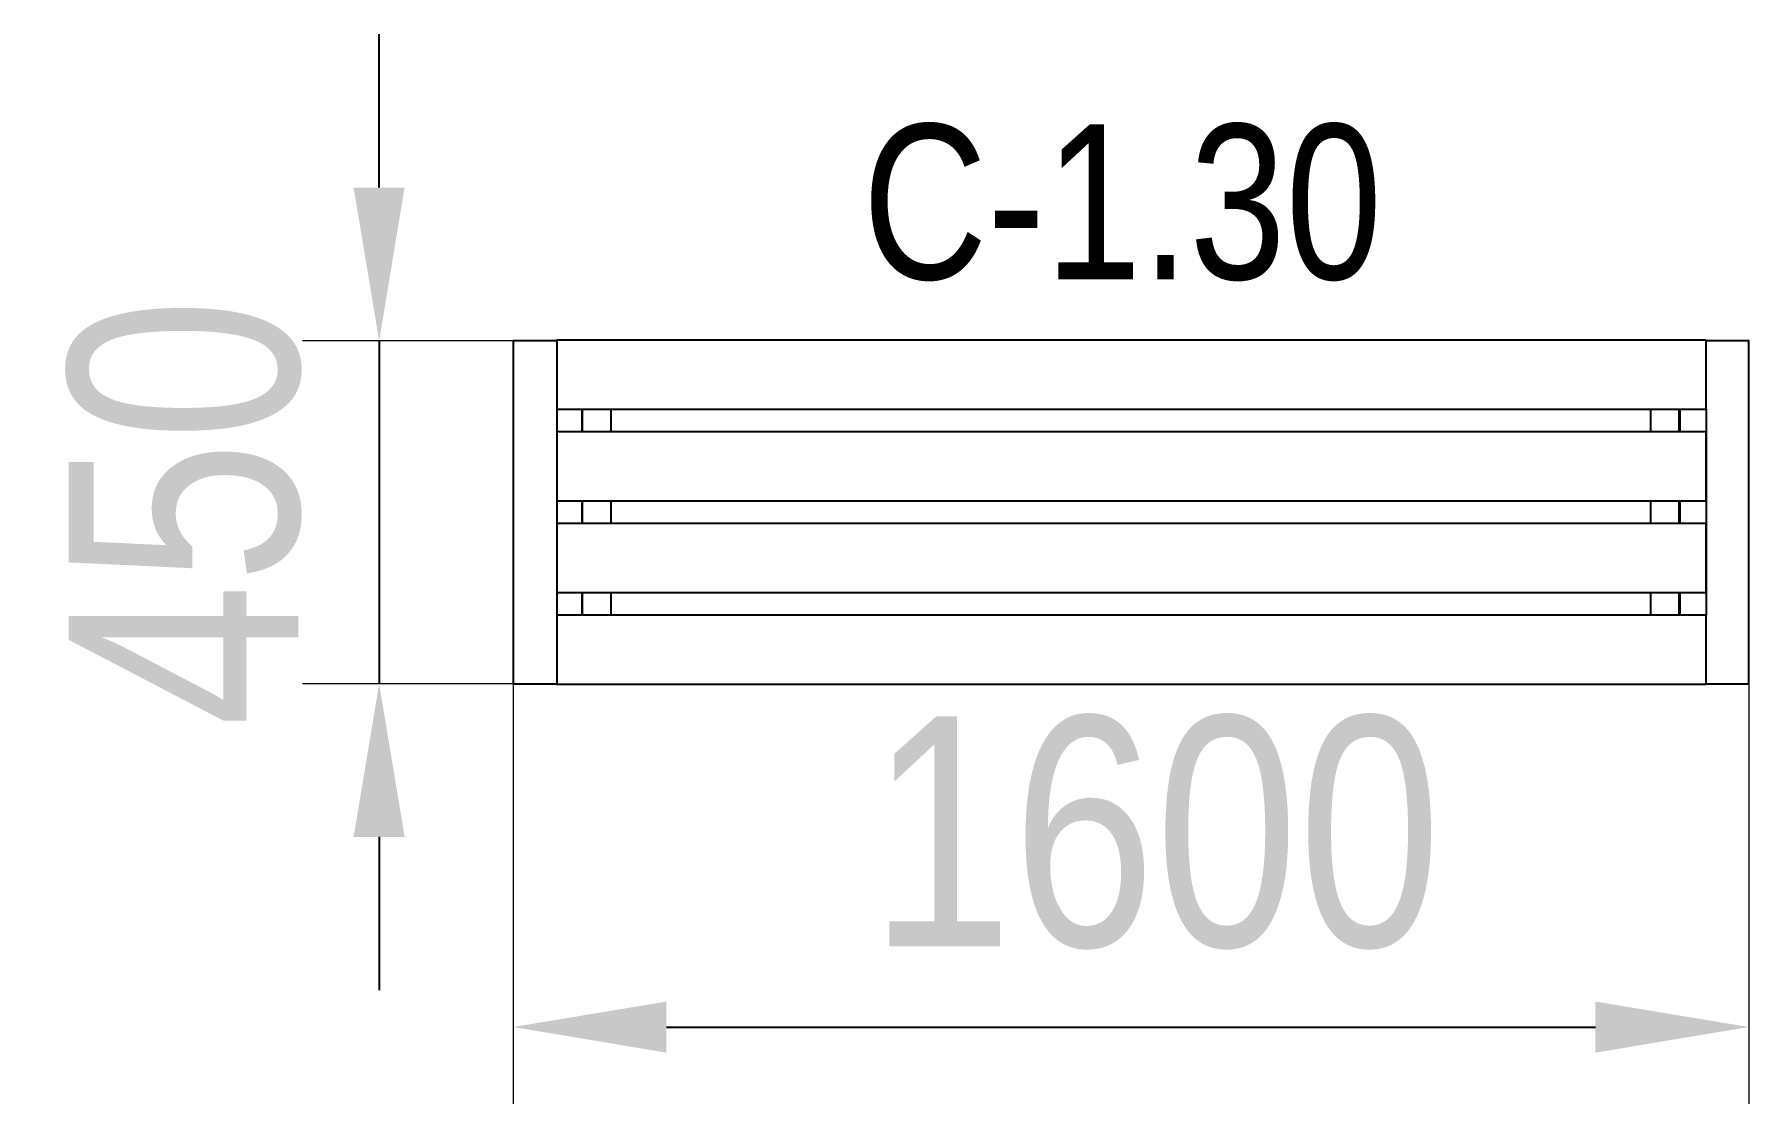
# Model space of a CAD drawing. Header units: millimetres. Extents: x -1349 to 889, y -786 to 610.
import ezdxf

# ---------------------------------------------------------------- set-up
doc = ezdxf.new("R2010")
doc.units = ezdxf.units.MM
for name, color, linetype in [('DIKOM_АРТИКУЛ', 7, 'Continuous'), ('DIKOM_ОБЪЕКТ', 7, 'Continuous'), ('DIKOM_РАЗМЕР_ОБЪЕКТА', 7, 'Continuous')]:
    doc.layers.add(name, color=color, linetype=linetype)
doc.styles.add('style1', font='arial.ttf', dxfattribs={"width": 0.8})
doc.dimstyles.new('1-50', dxfattribs={"dimtxt": 300, "dimasz": 200, "dimexe": 100, "dimexo": 0, "dimgap": 100, "dimtad": 1, "dimdec": 0, "dimtxsty": 'style1', "dimcen": 0, "dimclrd": 7, "dimclre": 7, "dimadec": 1, "dimazin": 2, "dimtfac": 1, "dimtdec": 0, "dimtmove": 0, "dimatfit": 3, "dimfxl": 0, "dimlwd": 25, "dimlwe": 18, "dimarcsym": 0})

# ---------------------------------------------------------------- blocks, each defined once
blk = doc.blocks.new('*D22')
at = {"layer": 'Defpoints', "color": 0, "transparency": 16777216}
for p in [(-723.5, 209.8), (-898.5, -237.6), (-723.5, -237.6)]:
    blk.add_point(p, dxfattribs=at)
at = {"layer": 'DIKOM_РАЗМЕР_ОБЪЕКТА', "color": 7, "lineweight": 25, "transparency": 16777216}
for p, q in [((-898.5, 409.8), (-898.5, 609.8)), ((-898.5, 209.8), (-898.5, -237.6)), ((-898.5, -437.6), (-898.5, -637.6))]:
    blk.add_line(p, q, dxfattribs=at)
at = {"layer": 'DIKOM_РАЗМЕР_ОБЪЕКТА', "color": 7, "lineweight": 18, "transparency": 16777216}
for p, q in [((-723.5, 209.8), (-998.5, 209.8)), ((-723.5, -237.6), (-998.5, -237.6))]:
    blk.add_line(p, q, dxfattribs=at)
at = {"layer": 'DIKOM_РАЗМЕР_ОБЪЕКТА', "color": 7, "transparency": 16777216}
for points in [[(-931.8, 409.8), (-865.2, 409.8), (-898.5, 209.8)], [(-931.8, -437.6), (-865.2, -437.6), (-898.5, -237.6)]]:
    blk.add_solid(points, dxfattribs=at)
at = {"layer": 'DIKOM_РАЗМЕР_ОБЪЕКТА', "color": 0, "transparency": 16777216, "insert": (-1151.7, -13.9), "char_height": 300, "attachment_point": 5, "rotation": 90, "style": 'style1'}
blk.add_mtext('450', dxfattribs=at)
blk = doc.blocks.new('*D23')
at = {"layer": 'Defpoints', "color": 0, "transparency": 16777216}
for p in [(-723.5, -237.6), (888.9, -237.6), (888.9, -685.6)]:
    blk.add_point(p, dxfattribs=at)
at = {"layer": 'DIKOM_РАЗМЕР_ОБЪЕКТА', "color": 7, "lineweight": 18, "transparency": 16777216}
for p, q in [((-723.5, -237.6), (-723.5, -785.6)), ((888.9, -237.6), (888.9, -785.6))]:
    blk.add_line(p, q, dxfattribs=at)
at = {"layer": 'DIKOM_РАЗМЕР_ОБЪЕКТА', "color": 7, "lineweight": 25, "transparency": 16777216}
blk.add_line((-523.5, -685.6), (688.9, -685.6), dxfattribs=at)
at = {"layer": 'DIKOM_РАЗМЕР_ОБЪЕКТА', "color": 7, "transparency": 16777216}
for points in [[(-523.5, -652.3), (-523.5, -719), (-723.5, -685.6)], [(688.9, -652.3), (688.9, -719), (888.9, -685.6)]]:
    blk.add_solid(points, dxfattribs=at)
at = {"layer": 'DIKOM_РАЗМЕР_ОБЪЕКТА', "color": 0, "transparency": 16777216, "insert": (114.5, -432.5), "char_height": 300, "attachment_point": 5, "style": 'style1'}
blk.add_mtext('1600', dxfattribs=at)

msp = doc.modelspace()

# ---------------------------------------------------------------- linework, layer by layer
at = {"layer": 'DIKOM_ОБЪЕКТ'}
for p, q in [((-666.7, 120.8), (-666.7, -148.4)), ((833.3, 120.8), (833.3, -148.4))]:
    msp.add_line(p, q, dxfattribs=at)
for points in [[(-666.7, 209.8), (-723.5, 209.8)], [(-723.5, 209.8), (-723.5, -237.6), (-666.7, -237.6)], [(833.3, -237.6), (888.9, -237.6), (888.9, 209.8), (833.3, 209.8)], [(833.3, -237.6), (888.9, -237.6), (888.9, 209.8), (833.3, 209.8)], [(-633.5, 91.1), (-633.5, 120.8)], [(-633.4, 120.8), (-633.4, 91.1)], [(-595.7, 91.1), (-595.7, 120.8)], [(760.6, 120.8), (760.6, 91.1)], [(798.3, 91.1), (798.3, 120.8)], [(798.9, 120.8), (798.9, 91.1)], [(798.9, 120.8), (798.9, 91.1)], [(-633.5, -28.7), (-633.5, 1.1)], [(-633.4, 1.1), (-633.4, -28.7)], [(-595.7, -28.7), (-595.7, 1.1)], [(760.6, 1.1), (760.6, -28.7)], [(798.3, -28.7), (798.3, 1.1)], [(798.9, 1.1), (798.9, -28.7)], [(798.9, 1.1), (798.9, -28.7)], [(-633.5, -148.4), (-633.5, -118.7)], [(-633.4, -118.7), (-633.4, -148.4)], [(-595.7, -148.4), (-595.7, -118.7)], [(760.6, -118.7), (760.6, -148.4)], [(798.3, -148.4), (798.3, -118.7)], [(798.9, -118.7), (798.9, -148.4)], [(798.9, -118.7), (798.9, -148.4)]]:
    msp.add_lwpolyline(points, dxfattribs=at)
for points in [[(833.3, 210.8), (-666.7, 210.8), (-666.7, 120.8), (833.3, 120.8)], [(833.3, 91.1), (-666.7, 91.1), (-666.7, 1.1), (833.3, 1.1)], [(833.3, -28.7), (-666.7, -28.7), (-666.7, -118.7), (833.3, -118.7)], [(833.3, -148.4), (-666.7, -148.4), (-666.7, -238.4), (833.3, -238.4)]]:
    msp.add_lwpolyline(points, close=True, dxfattribs=at)

# ---------------------------------------------------------------- texts
at = {"layer": 'DIKOM_АРТИКУЛ', "insert": (-267.8, 492.4), "char_height": 202.19, "width": 2732.336, "attachment_point": 1, "style": 'style1'}
msp.add_mtext('{\\fArial|b0|i0|c204|p34;C}-1.30', dxfattribs=at)

# ---------------------------------------------------------------- dimensions: what is measured, and where the dimension line sits
at = {"layer": 'DIKOM_РАЗМЕР_ОБЪЕКТА'}
dim = msp.add_linear_dim(base=(-898.5, -237.6), p1=(-723.5, 209.8), p2=(-723.5, -237.6), angle=90, text='450', dimstyle='1-50', dxfattribs=at)
dim.commit()
dim.dimension.update_dxf_attribs({"geometry": '*D22', "text_midpoint": (-898.5, -13.9), "dimtype": 160})
dim = msp.add_linear_dim(base=(888.9, -685.6), p1=(-723.5, -237.6), p2=(888.9, -237.6), text='1600', dimstyle='1-50', dxfattribs=at)
dim.commit()
dim.dimension.update_dxf_attribs({"geometry": '*D23', "text_midpoint": (114.5, -685.6), "dimtype": 160})

doc.saveas('drawing.dxf')
